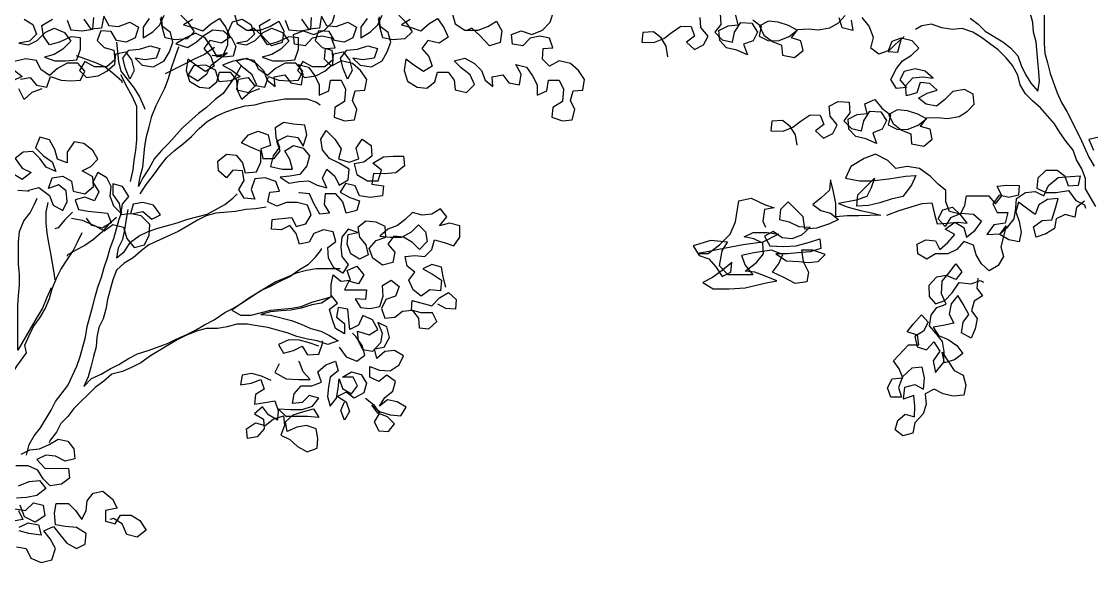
# Model space of a CAD drawing. Header units: inches. Extents: x 350994 to 353538, y 1581369 to 1583842.
# Drawn here: x 351570.887 to 351572.866, y 1583547.97 to 1583549.028 of the extents above; entities that cross this region are included whole.
import ezdxf

# ---------------------------------------------------------------- set-up
doc = ezdxf.new("R2010")
doc.units = ezdxf.units.IN
doc.header["$MEASUREMENT"] = 0
doc.linetypes.add('1', pattern=[0])
doc.layers.add('FOREST', color=96, linetype='Continuous')
doc.layers.add('TREE', color=81, linetype='1')

# ---------------------------------------------------------------- blocks, each defined once
blk = doc.blocks.new('TREE_4')
at = {"color": 94}
for points in [[(696, 5814.8), (664.1, 5803.3), (638.1, 5780.2), (620.8, 5814.9)], [(626.6, 5846.7), (658.4, 5852.5), (678.6, 5826.4), (713.3, 5820.6), (724.9, 5855.3), (759.6, 5843.7), (791.4, 5840.8), (823.2, 5843.6), (837.7, 5872.5), (814.6, 5898.6), (779.9, 5898.6), (748.1, 5881.3), (722, 5858.2), (693.1, 5878.4), (678.7, 5907.4), (644, 5913.2), (606.4, 5904.5)], [(606.4, 5875.6), (632.4, 5855.4), (600.6, 5840.9)], [(638.3, 6043.3), (667.2, 6025.9), (678.8, 5994.1), (655.6, 5971), (620.9, 5965.2), (652.7, 5959.4), (681.6, 5973.9), (707.7, 5999.9), (736.6, 6014.3), (771.3, 5999.8), (791.5, 5970.9), (765.5, 5944.9), (736.5, 5927.6), (704.7, 5918.9), (739.4, 5907.3), (774.1, 5907.3), (811.7, 5910.1), (823.3, 5944.8), (823.3, 5982.4), (791.5, 5985.3), (753.9, 5968), (722.1, 5959.4), (701.9, 5988.3), (696.1, 6023), (730.9, 6043.2)], [(780, 6040.3), (791.5, 6008.5), (829.1, 6005.5), (863.8, 6011.3), (866.8, 6048.9)], [(898.6, 6048.8), (892.7, 6014.2), (858, 6011.3), (834.9, 6043.1)], [(898.6, 6054.6), (915.9, 6022.8), (947.7, 6019.9), (985.3, 6034.3), (1014.2, 6016.9), (1002.6, 5982.2), (973.7, 5967.8), (941.9, 5973.6), (924.5, 6002.6), (889.8, 6005.5), (878.3, 5973.7), (901.4, 5950.5), (933.2, 5941.8), (936, 5910), (910, 5886.9), (869.5, 5887), (837.7, 5904.3), (820.3, 5875.4), (843.4, 5852.3), (881, 5858), (910, 5872.5), (936, 5895.6), (938.9, 5930.3), (970.7, 5936), (991, 5910), (999.6, 5875.3), (985.1, 5846.4), (970.7, 5881.1), (962, 5915.8), (982.3, 5941.8), (1017, 5944.6), (1051.7, 5956.2), (1083.5, 5947.5), (1071.9, 5915.7), (1034.3, 5909.9), (1002.5, 5915.7), (1025.6, 5892.6), (1063.2, 5886.8), (1097.9, 5907), (1115.3, 5935.9), (1126.9, 5967.7), (1118.3, 5999.5), (1092.3, 6019.8), (1089.4, 6051.6)], [(1153, 6057.3), (1176.1, 6034.1), (1196.3, 6002.3), (1173.2, 5979.2), (1132.7, 5976.3), (1100.9, 5982.2), (1092.2, 6014), (1086.5, 6045.8)], [(1048.9, 6045.8), (1028.6, 6016.9), (1028.6, 5982.2), (1060.4, 6002.4), (1083.6, 6025.5), (1098.1, 6057.3)], [(1190.6, 6042.8), (1161.6, 6025.5), (1193.4, 6016.8), (1225.2, 6005.2), (1251.3, 6028.3), (1280.2, 6045.6), (1300.4, 6016.7), (1314.9, 5984.9), (1285.9, 5964.6), (1248.3, 5973.3), (1228.1, 5947.3), (1251.2, 5921.3), (1262.7, 5889.5), (1233.8, 5872.2), (1202, 5892.4), (1176, 5912.7), (1170.2, 5875.1), (1181.7, 5840.4), (1213.5, 5820.1), (1245.3, 5817.2), (1271.3, 5837.4), (1280, 5869.2), (1314.7, 5869.2), (1335, 5843.2), (1337.8, 5811.4), (1375.4, 5802.6), (1401.4, 5828.6), (1387, 5860.5), (1358.1, 5883.6), (1335, 5906.8), (1369.7, 5915.4), (1401.5, 5898), (1424.6, 5874.9), (1436.2, 5843.1), (1462.2, 5822.8), (1459.3, 5854.6), (1494, 5860.4), (1514.2, 5834.3), (1548.9, 5828.5), (1554.7, 5863.2), (1537.4, 5895), (1572.1, 5886.3), (1592.3, 5857.4), (1606.7, 5828.5), (1606.7, 5793.8), (1638.5, 5808.2), (1644.3, 5842.9), (1679, 5842.8), (1693.5, 5813.9), (1690.5, 5773.4), (1658.7, 5753.2), (1655.8, 5721.4), (1690.5, 5709.8), (1722.3, 5712.7), (1731, 5747.4), (1716.6, 5776.3), (1725.3, 5808.1), (1757.1, 5811), (1762.9, 5845.7), (1742.7, 5874.6), (1716.7, 5897.7), (1679.1, 5906.5), (1647.3, 5889.1), (1624.2, 5912.3), (1627.1, 5947), (1658.9, 5949.8), (1647.3, 5981.7), (1615.5, 5987.5), (1583.7, 5981.7), (1560.6, 5955.7), (1525.9, 5961.5), (1523, 5993.3), (1554.8, 6004.9), (1589.5, 5993.3), (1624.2, 6007.7), (1650.3, 6033.7), (1661.9, 6071.3)], [(1329.4, 6060), (1338, 6028.2), (1369.8, 6007.9), (1413.2, 6007.9), (1445, 6019.4), (1473.9, 6036.7), (1491.2, 6004.9), (1485.4, 5967.3), (1450.7, 5955.8), (1418.9, 5990.5), (1392.9, 6013.7), (1372.7, 6005)], [(1411.3, 5814.8), (1379.5, 5803.3), (1353.4, 5780.2), (1336.1, 5814.9), (1341.9, 5846.7), (1373.7, 5852.5), (1393.9, 5826.4), (1428.6, 5820.6), (1440.2, 5855.3), (1474.9, 5843.7), (1506.7, 5840.8), (1538.5, 5843.6), (1553, 5872.5), (1529.9, 5898.6), (1495.2, 5898.6), (1463.4, 5881.3), (1437.3, 5858.2), (1408.4, 5878.4), (1394, 5907.4), (1359.3, 5913.2), (1321.7, 5904.5), (1289.9, 5893), (1321.7, 5875.6), (1347.7, 5855.4), (1315.9, 5840.9), (1278.3, 5838.1), (1266.8, 5875.7), (1235, 5893.1), (1194.5, 5890.2), (1177.1, 5861.3), (1208.9, 5841), (1237.8, 5864.1), (1252.3, 5893), (1304.4, 5933.5), (1272.6, 5919), (1255.3, 5948), (1232.2, 5982.7), (1200.4, 5997.2), (1168.6, 5982.7), (1136.7, 5962.5), (1174.3, 5950.9), (1203.2, 5968.3), (1229.3, 5991.4), (1258.2, 6008.7), (1292.9, 6005.8), (1318.9, 5982.6), (1333.3, 5953.7), (1324.6, 5921.9), (1292.8, 5919), (1255.2, 5924.8), (1292.8, 5927.7), (1307.3, 5959.5), (1307.4, 6000), (1321.8, 6034.7), (1353.7, 6043.3), (1382.6, 6025.9), (1394.1, 5994.1), (1370.9, 5971), (1336.2, 5965.2), (1368, 5959.4), (1397, 5973.9), (1423, 5999.9), (1451.9, 6014.3), (1486.6, 5999.8), (1506.8, 5970.9), (1480.8, 5944.9), (1451.9, 5927.6), (1420, 5918.9), (1454.7, 5907.3), (1489.4, 5907.3), (1527, 5910.1), (1538.6, 5944.8), (1538.6, 5982.4), (1506.8, 5985.3), (1469.2, 5968), (1437.4, 5959.4), (1417.2, 5988.3), (1411.5, 6023), (1446.2, 6043.2)], [(1495.3, 6040.3), (1506.9, 6008.5), (1544.5, 6005.5), (1579.2, 6011.3), (1582.1, 6048.9)], [(1613.9, 6048.8), (1608.1, 6014.2), (1573.4, 6011.3), (1550.3, 6043.1)], [(1613.9, 6054.6), (1631.2, 6022.8), (1663, 6019.9), (1700.6, 6034.3), (1729.5, 6016.9), (1717.9, 5982.2), (1689, 5967.8), (1657.2, 5973.6), (1639.9, 6002.6), (1605.2, 6005.5), (1593.6, 5973.7), (1616.7, 5950.5), (1648.5, 5941.8), (1651.3, 5910), (1625.3, 5886.9), (1584.8, 5887), (1553, 5904.3), (1535.7, 5875.4), (1558.8, 5852.3), (1596.4, 5858), (1625.3, 5872.5), (1651.3, 5895.6), (1654.3, 5930.3), (1686.1, 5936), (1706.3, 5910), (1714.9, 5875.3), (1700.4, 5846.4), (1686, 5881.1), (1677.4, 5915.8), (1697.6, 5941.8), (1732.3, 5944.6), (1767, 5956.2), (1798.8, 5947.5), (1787.2, 5915.7), (1749.6, 5909.9), (1717.8, 5915.7), (1741, 5892.6), (1778.5, 5886.8), (1813.3, 5907), (1830.6, 5935.9), (1842.2, 5967.7), (1833.6, 5999.5), (1807.6, 6019.8), (1804.7, 6051.6)], [(1868.3, 6057.3), (1891.4, 6034.1), (1911.6, 6002.3), (1888.5, 5979.2), (1848, 5976.3), (1816.2, 5982.2), (1807.6, 6014), (1801.8, 6045.8)], [(1764.2, 6045.8), (1744, 6016.9), (1743.9, 5982.2), (1775.8, 6002.4), (1798.9, 6025.5), (1813.4, 6057.3)], [(1905.9, 6042.8), (1877, 6025.5), (1908.8, 6016.8), (1940.6, 6005.2), (1966.6, 6028.3), (1995.5, 6045.6), (2015.7, 6016.7), (2030.2, 5984.9), (2001.2, 5964.6), (1963.7, 5973.3), (1943.4, 5947.3), (1966.5, 5921.3), (1978, 5889.5), (1949.1, 5872.2), (1917.3, 5892.4), (1891.3, 5912.7), (1885.5, 5875.1), (1897, 5840.4), (1928.8, 5820.1), (1960.6, 5817.2), (1986.7, 5837.4), (1995.4, 5869.2), (2030.1, 5869.2), (2050.3, 5843.2), (2053.1, 5811.4), (2090.7, 5802.6), (2116.8, 5828.6), (2102.3, 5860.5), (2073.4, 5883.6), (2050.3, 5906.8), (2085, 5915.4), (2116.8, 5898), (2139.9, 5874.9), (2151.5, 5843.1), (2177.5, 5822.8), (2174.6, 5854.6), (2209.3, 5860.4), (2229.5, 5834.3), (2264.2, 5828.5), (2270, 5863.2), (2252.7, 5895), (2287.4, 5886.3), (2307.6, 5857.4), (2322, 5828.5), (2322, 5793.8), (2353.8, 5808.2), (2359.6, 5842.9), (2394.3, 5842.8), (2408.8, 5813.9), (2405.8, 5773.4), (2374, 5753.2), (2371.1, 5721.4), (2405.8, 5709.8), (2437.6, 5712.7), (2446.3, 5747.4), (2431.9, 5776.3), (2440.6, 5808.1), (2472.4, 5811), (2478.2, 5845.7), (2458, 5874.6), (2432, 5897.7), (2394.4, 5906.5), (2362.6, 5889.1), (2339.5, 5912.3), (2342.4, 5947), (2374.2, 5949.8), (2362.7, 5981.7), (2330.9, 5987.5), (2299.1, 5981.7), (2275.9, 5955.7), (2241.2, 5961.5), (2238.4, 5993.3), (2270.2, 6004.9), (2304.9, 5993.3), (2339.6, 6007.7), (2365.6, 6033.7), (2377.2, 6071.3)], [(2044.7, 6060), (2053.3, 6028.2), (2085.1, 6007.9), (2128.5, 6007.9), (2160.3, 6019.4), (2189.2, 6036.7), (2206.6, 6004.9), (2200.7, 5967.3), (2166, 5955.8), (2134.3, 5990.5), (2108.3, 6013.7), (2088, 6005)], [(941.9, 5967.8), (947.6, 5904.2), (956.2, 5872.4), (976.4, 5846.4), (999.5, 5817.4), (1016.9, 5788.5), (1031.3, 5756.7), (1034.2, 5748)], [(1352.4, 5892.3), (1332.1, 5857.6), (1291.6, 5799.8), (1265.5, 5779.6), (1236.6, 5753.6), (1210.5, 5733.4), (1158.4, 5687.2), (1112.1, 5635.2), (1089, 5612.1), (1065.8, 5586.1), (1048.5, 5554.3), (1028.2, 5522.5), (1013.7, 5493.6), (1019.5, 5525.4), (1028.2, 5557.2), (1034.1, 5626.6), (1039.9, 5658.4), (1048.6, 5690.2), (1057.3, 5724.9), (1071.8, 5759.6), (1100.7, 5817.4), (1112.3, 5849.1), (1121, 5880.9), (1132.6, 5915.6), (1144.2, 5947.4), (1147.1, 5953.2)], [(1262.8, 5950.2), (1230.9, 5927.1), (1196.2, 5912.7), (1164.4, 5895.4), (1100.8, 5863.6)], [(808.8, 5924.6), (872.4, 5901.4), (904.2, 5886.9), (933.1, 5863.8), (959.1, 5840.6), (959.1, 5834.8)], [(987.7, 5511), (996.4, 5548.6), (999.3, 5580.4), (1005.1, 5612.2), (1008.1, 5646.9), (1008.2, 5756.7), (993.7, 5788.5), (976.4, 5820.4), (956.2, 5860.9)], [(-701, 5307.2), (-675, 5287), (-651.9, 5263.8), (-594.1, 5229.1), (-568.1, 5208.8), (-545, 5182.8), (-533.5, 5151), (-519, 5122), (-501.7, 5093.1), (-478.6, 5067.1), (-472.8, 5098.9), (-475.6, 5130.7), (-478.5, 5165.4), (-484.2, 5229), (-492.9, 5260.8), (-495.7, 5292.6), (-504.4, 5324.4)], [(-301.6, 5746.4), (-324.8, 5717.5), (-347.9, 5685.7), (-368.2, 5653.9), (-388.5, 5627.9), (-408.7, 5599), (-423.2, 5567.2), (-431.9, 5535.4), (-434.8, 5500.7), (-440.6, 5466), (-446.5, 5434.2), (-452.3, 5399.5), (-455.2, 5364.8), (-458.1, 5333), (-458.2, 5223.2), (-455.4, 5191.4), (-446.7, 5159.6), (-438.1, 5124.8), (-415, 5061.2), (-400.6, 5029.4), (-383.2, 5000.5), (-340, 4913.7), (-311.1, 4850.1), (-293.8, 4821.1)], [(1019.5, 5470.5), (1039.7, 5502.3), (1062.9, 5531.1), (1086.1, 5562.9), (1106.3, 5588.9), (1132.4, 5612), (1161.3, 5635.1), (1187.3, 5658.3), (1213.4, 5684.2), (1239.4, 5707.4), (1268.4, 5724.7), (1300.2, 5739.1), (1332, 5750.6), (1363.8, 5759.3), (1395.6, 5762.1), (1427.4, 5770.8), (1462.1, 5776.5), (1493.9, 5782.3), (1566.2, 5782.2), (1598, 5770.6), (1609.6, 5762)], [(2022.5, 5163.1), (2013.8, 5197.8), (2008.1, 5229.6), (1976.3, 5238.3), (1947.3, 5223.9), (1979.1, 5206.5), (2008, 5186.2), (2005.1, 5151.5), (1970.4, 5154.4), (1941.5, 5134.2), (1915.5, 5154.5), (1901.1, 5186.3), (1921.3, 5212.3), (1895.3, 5232.6), (1889.6, 5264.4), (1921.4, 5267.3), (1953.2, 5264.3), (1976.3, 5287.4), (1985, 5319.2), (2016.8, 5310.5), (2048.6, 5298.9), (2068.9, 5327.8), (2068.9, 5365.4), (2034.2, 5374.1), (2002.4, 5365.5), (2025.6, 5394.4), (2005.4, 5420.4), (1976.4, 5403.1), (1944.6, 5400.2), (1912.8, 5408.9), (1889.7, 5385.8), (1863.6, 5365.6), (1831.8, 5354.1), (1805.8, 5331), (1840.5, 5328), (1878.1, 5328), (1909.9, 5345.3), (1933, 5368.4), (1956.1, 5345.3), (1961.9, 5313.5), (1935.8, 5287.5), (1912.7, 5310.6), (1883.8, 5328), (1852, 5330.9), (1831.8, 5304.9), (1854.9, 5278.9), (1849.1, 5244.2), (1814.4, 5235.5), (1782.6, 5258.7), (1771, 5290.5), (1794.2, 5316.5), (1826, 5328.1), (1823.1, 5362.8), (1794.3, 5377.2), (1759.6, 5380.2), (1733.5, 5359.9), (1739.3, 5328.1), (1759.5, 5302.1), (1768.1, 5270.3), (1739.2, 5255.9), (1710.3, 5273.2), (1698.8, 5305), (1701.7, 5336.8), (1733.5, 5342.6), (1701.7, 5354.2), (1681.4, 5328.2), (1678.5, 5296.4), (1681.4, 5264.6), (1701.6, 5238.5), (1684.2, 5209.6), (1655.3, 5227), (1638, 5258.8), (1635.2, 5293.5), (1661.2, 5313.8), (1652.5, 5345.6), (1620.7, 5351.4), (1588.9, 5339.8), (1574.5, 5310.9), (1542.6, 5305.2), (1531.1, 5339.9), (1510.9, 5365.9), (1482, 5351.5), (1450.2, 5354.4), (1453.1, 5386.2), (1516.7, 5392), (1531.1, 5363), (1562.9, 5371.7), (1580.3, 5400.6), (1568.8, 5432.4), (1534.1, 5441.1), (1499.4, 5441.1), (1467.6, 5429.6), (1438.7, 5444.1), (1444.5, 5475.9), (1476.3, 5478.7), (1464.8, 5510.5), (1430.1, 5522.1), (1395.4, 5519.3), (1383.8, 5484.6), (1395.3, 5452.8), (1360.6, 5455.7), (1343.3, 5484.6), (1360.7, 5513.5), (1354.9, 5545.3), (1323.1, 5548.3), (1302.9, 5522.3), (1276.9, 5545.4), (1274, 5577.2), (1302.9, 5600.3), (1334.7, 5597.4), (1355, 5571.4), (1363.6, 5539.5), (1401.2, 5542.4), (1415.7, 5574.2), (1415.7, 5608.9), (1381, 5623.4), (1352.1, 5637.9), (1375.3, 5663.9), (1407.1, 5675.4), (1438.9, 5663.8), (1447.5, 5629.1), (1415.7, 5617.6), (1421.5, 5585.8), (1459.1, 5585.7), (1479.3, 5611.7), (1467.8, 5643.5), (1502.5, 5660.9), (1537.2, 5655), (1554.5, 5626.1), (1566.1, 5663.7), (1560.3, 5695.5), (1522.8, 5698.4), (1491, 5704.2), (1462, 5686.9), (1464.9, 5655.1), (1476.4, 5623.3), (1456.2, 5594.4), (1447.5, 5559.7), (1485, 5551), (1519.7, 5551), (1511.1, 5582.8), (1493.8, 5611.7), (1522.7, 5629), (1554.5, 5620.3), (1574.7, 5594.3), (1566, 5562.5), (1542.9, 5533.6), (1511, 5527.8), (1479.2, 5525), (1508.1, 5504.7), (1539.9, 5510.5), (1571.7, 5513.3), (1600.6, 5498.9), (1632.4, 5490.1), (1618, 5522), (1632.5, 5550.9), (1658.5, 5527.7), (1672.9, 5498.8), (1701.9, 5516.1), (1704.8, 5550.8), (1673, 5571.1), (1641.2, 5585.6), (1618.1, 5614.5), (1612.3, 5649.2), (1629.7, 5678.1), (1658.6, 5649.1), (1678.8, 5617.3), (1670.1, 5585.5), (1704.8, 5573.9), (1736.6, 5585.5), (1728, 5620.2), (1748.2, 5649.1), (1777.1, 5628.8), (1780, 5594.1), (1754, 5573.9), (1722.1, 5568.1), (1730.8, 5533.4), (1765.5, 5513.2), (1800.2, 5513.1), (1811.8, 5547.8), (1782.9, 5571), (1817.6, 5591.2), (1849.4, 5594), (1884.1, 5594), (1886.9, 5562.2), (1858, 5539.1), (1820.4, 5536.2), (1785.7, 5536.3), (1779.9, 5501.6), (1817.5, 5495.8), (1814.6, 5464), (1774.1, 5458.2), (1739.4, 5464), (1725, 5495.8), (1693.2, 5504.5), (1675.8, 5475.7), (1707.6, 5458.3), (1739.4, 5446.7), (1730.7, 5414.9), (1696, 5406.2), (1684.4, 5443.8), (1661.3, 5469.9), (1626.6, 5469.9), (1623.7, 5435.2), (1641, 5406.3), (1609.2, 5403.4), (1589, 5438.1), (1574.6, 5470), (1542.8, 5472.9), (1539.9, 5472.9)], [(-1693, 5180.2), (-1698.6, 5214.5), (-1715.4, 5242.2), (-1740.7, 5261.6), (-1775.9, 5260), (-1779.2, 5227.8), (-1739, 5226.4), (-1706.5, 5240), (-1679.7, 5260.7), (-1650.5, 5279.9), (-1616.8, 5279.1), (-1605.6, 5248.1), (-1632.4, 5227.4), (-1606.1, 5204), (-1576, 5219.1), (-1561.5, 5247.6), (-1584.6, 5275.9), (-1587.8, 5308.7)], [(-1521.6, 5321.6), (-1519.9, 5286.3), (-1539.3, 5261), (-1514.6, 5235.1), (-1481.6, 5227.9), (-1474.4, 5260.9), (-1454.3, 5292.7), (-1418.1, 5290.4), (-1399, 5261.2), (-1413.5, 5232.8), (-1444.5, 5221.6), (-1432.4, 5186.6), (-1467.3, 5201.8), (-1500.4, 5209), (-1522.6, 5233.3), (-1525.8, 5266.1), (-1495.7, 5281.3), (-1462.9, 5284.5), (-1470.1, 5316.4)], [(-1414.4, 5301.7), (-1386.6, 5280.7), (-1393.8, 5247.7), (-1365.4, 5233.1), (-1331.7, 5232.4), (-1295.1, 5246.9), (-1268.4, 5267.6), (-1296.8, 5282.1), (-1330.8, 5293.3), (-1362.9, 5296.6), (-1393, 5281.4), (-1377.9, 5251.3), (-1350.1, 5230.3), (-1320.1, 5218.2), (-1316.9, 5185.4), (-1277.4, 5177.5), (-1249.1, 5200.7), (-1256.3, 5232.6), (-1287.8, 5242.3), (-1266.8, 5270), (-1231.6, 5271.7), (-1199.4, 5268.5), (-1161.1, 5275), (-1133.4, 5291.8), (-1111.5, 5315.6)], [(652.3, 5482.4), (687, 5491), (721.7, 5465), (733.2, 5433.1), (765, 5415.8), (779.5, 5444.7), (776.6, 5479.4), (750.6, 5499.6), (718.8, 5488.1), (730.4, 5522.8), (765.1, 5528.5), (794, 5511.2), (799.7, 5479.3), (837.3, 5470.6), (866.2, 5493.7), (863.4, 5525.5), (828.7, 5545.8), (857.6, 5560.2), (880.8, 5583.4), (863.5, 5612.3), (834.6, 5635.4), (802.8, 5641.3), (779.6, 5606.6), (779.6, 5571.9), (747.8, 5583.5), (739.1, 5615.3), (721.8, 5647.1), (690, 5655.8), (675.5, 5621.1), (701.5, 5595.1), (730.4, 5574.8), (742, 5543), (710.2, 5557.5), (690, 5586.4), (666.9, 5609.6), (635, 5606.7), (609, 5586.5), (632.1, 5554.7), (661, 5540.2), (632.1, 5517.1), (603.2, 5534.5)], [(617.6, 5482.4), (649.4, 5479.5), (655.2, 5479.5)], [(793.9, 5389.7), (828.6, 5383.9), (869, 5366.5), (900.8, 5349.1), (929.7, 5369.4), (964.4, 5360.7), (976, 5323.1), (999.1, 5294.1), (1033.8, 5302.8), (1048.3, 5334.6), (1051.2, 5369.2), (1022.3, 5398.2), (990.5, 5404), (1028.1, 5412.6), (1057, 5386.6), (1085.9, 5401), (1062.8, 5432.8), (1028.1, 5441.5), (996.3, 5435.8), (987.6, 5404), (955.8, 5401.1), (961.6, 5435.8), (981.9, 5461.8), (961.7, 5493.7), (929.9, 5502.4), (929.8, 5467.7), (950, 5438.7), (955.8, 5406.9), (932.7, 5430.1), (921.2, 5461.9), (924.1, 5493.7), (909.6, 5522.6), (880.7, 5540), (863.4, 5508.2), (883.6, 5476.4), (869.1, 5447.5), (837.3, 5459.1), (805.5, 5450.4), (817, 5418.6), (848.8, 5412.8), (912.4, 5407), (924, 5375.1), (895, 5357.8), (860.4, 5366.5), (843, 5389.7)], [(727.2, 5161.4), (712.7, 5129.6), (698.2, 5094.9), (680.8, 5066), (617.1, 4956.2), (617.2, 5034.3), (617.2, 5103.6), (620.2, 5135.4), (623.1, 5170.1), (623.1, 5204.8), (620.3, 5239.5), (620.3, 5311.8), (623.2, 5346.5), (637.7, 5381.2), (658, 5407.2), (672.5, 5436.1), (681.2, 5456.3)], [(978.9, 5418.5), (973.1, 5386.7), (967.3, 5352), (961.5, 5320.2), (947, 5291.3), (941.2, 5259.5), (967.2, 5279.7), (987.5, 5311.5), (1016.4, 5331.7), (1045.4, 5346.1), (1077.2, 5357.7), (1140.8, 5374.9), (1175.5, 5386.5), (1239.1, 5403.8), (1268.1, 5418.2), (1297, 5435.5), (1323, 5455.7), (1337.5, 5470.2)], [(715.9, 5441.8), (710, 5410), (710, 5375.3), (712.9, 5340.6), (718.6, 5308.8), (724.4, 5274.1), (735.9, 5210.5), (738.8, 5187.4)], [(1432.9, 5426.7), (1398.2, 5421), (1366.4, 5418.1), (1331.7, 5412.4), (1268.1, 5406.6), (1236.2, 5398), (1207.3, 5383.6), (1178.4, 5366.2), (1143.7, 5346), (1048.2, 5302.7), (1022.2, 5282.5), (996.1, 5259.4), (967.2, 5242.1), (941.2, 5219), (929.6, 5187.2), (912.2, 5123.6), (906.4, 5091.8), (897.7, 5060), (883.2, 5031.1), (877.4, 4999.3), (874.4, 4967.5), (865.7, 4935.7), (857, 4901), (848.3, 4869.2), (833.8, 4837.4), (859.9, 4863.4), (891.7, 4877.9), (920.6, 4895.2), (949.6, 4909.6), (981.4, 4929.8), (1010.3, 4944.3), (1045, 4955.8), (1108.6, 4978.9), (1137.6, 4993.3), (1172.3, 5007.7), (1201.2, 5022.2), (1230.1, 5039.5), (1262, 5056.8), (1296.7, 5079.9), (1325.6, 5094.3), (1354.5, 5111.6), (1383.5, 5131.9), (1415.3, 5152.1), (1447.1, 5166.5), (1478.9, 5183.8), (1510.7, 5198.2), (1542.6, 5221.3), (1571.5, 5238.7), (1594.6, 5261.8), (1614.9, 5287.8), (1614.9, 5290.7)], [(-1269.1, 4889.2), (-1274.7, 4923.6), (-1291.5, 4951.3), (-1316.8, 4970.7), (-1352.1, 4969), (-1355.3, 4936.9), (-1315.1, 4935.4), (-1282.6, 4949.1), (-1255.8, 4969.8), (-1226.6, 4988.9), (-1192.9, 4988.2), (-1181.7, 4957.2), (-1208.5, 4936.4), (-1182.2, 4913), (-1152.1, 4928.2), (-1137.6, 4956.6), (-1160.7, 4984.9), (-1163.9, 5017.8), (-1133.8, 5032.9), (-1097.7, 5030.6), (-1096, 4995.4), (-1115.4, 4970), (-1090.7, 4944.1), (-1057.7, 4936.9), (-1050.5, 4970), (-1030.4, 5001.8), (-994.2, 4999.5), (-975.1, 4970.2), (-989.6, 4941.8), (-1020.6, 4930.6), (-1008.5, 4895.6), (-1043.4, 4910.8), (-1076.5, 4918), (-1098.7, 4942.3), (-1101.9, 4975.2), (-1071.8, 4990.3), (-1039, 4993.5), (-1046.2, 5025.5), (-1013.7, 5039.1), (-990.5, 5010.8), (-962.7, 4989.8), (-969.9, 4956.7), (-941.5, 4942.2), (-907.8, 4941.4), (-871.3, 4955.9), (-844.5, 4976.7), (-872.9, 4991.2), (-906.9, 5002.4), (-939, 5005.6), (-969.2, 4990.4), (-954, 4960.3), (-926.2, 4939.4), (-896.2, 4927.3), (-893, 4894.4), (-853.5, 4886.6), (-825.2, 4909.7), (-832.4, 4941.7), (-863.9, 4951.3), (-842.9, 4979.1), (-807.7, 4980.8), (-775.5, 4977.5), (-737.2, 4984.1), (-709.5, 5000.8), (-687.6, 5024.6), (-690.9, 5057.4), (-719.3, 5072), (-757.6, 5065.4), (-785, 5038.3), (-811.8, 5017.6), (-844.9, 5024.8), (-870.2, 5044.2), (-842.5, 5060.9), (-809.1, 5070.6), (-832.9, 5092.4), (-865.1, 5095.7), (-876.3, 5061.7), (-909.7, 5052.1), (-912.9, 5084.9), (-889.5, 5111.1), (-856.7, 5114.3), (-822.1, 5109.6), (-848.3, 5133), (-881.4, 5140.2), (-917.3, 5132.1), (-931.8, 5103.7), (-909.6, 5079.3), (-942.4, 5076.1), (-961.5, 5105.3), (-942.4, 5141.1), (-922.9, 5166.4), (-893.7, 5185.6), (-869.4, 5207.9), (-891.7, 5232.2), (-927.2, 5240.9), (-958.2, 5229.8), (-970.3, 5199.8), (-1001.3, 5188.6), (-1026.6, 5208), (-1017.9, 5243.5), (-1032.4, 5280.1), (-1055.6, 5308.4)], [(-1091.5, 5300.3), (-1085.8, 5265.9), (-1121.3, 5274.7), (-1131, 5308.1)], [(645.7, 4612.1), (654.4, 4646.8), (671.8, 4675.7), (692, 4701.7), (726.8, 4759.5), (741.3, 4788.4), (781.8, 4840.4), (810.8, 4904), (822.4, 4935.8), (839.8, 4999.4), (845.6, 5034), (863, 5097.6), (871.7, 5132.3), (880.4, 5164.1), (892, 5195.9), (900.7, 5227.7), (912.3, 5259.5), (921, 5291.3), (932.6, 5323.1), (950, 5386.7), (958.7, 5409.8)], [(796.8, 5410), (770.7, 5384), (750.5, 5358), (738.9, 5355.1)], [(941.3, 5392.5), (915.3, 5369.4), (892.1, 5343.4), (866.1, 5320.3), (837.2, 5300.1), (808.2, 5285.6), (779.3, 5268.3), (779.3, 5265.4)], [(573.4, 4545.7), (573.4, 4615.1), (570.6, 4646.9), (564.8, 4681.6), (559.1, 4713.4), (559.1, 4782.8), (567.8, 4817.4), (596.8, 4875.2), (614.2, 4904.1), (646, 4947.5), (640.3, 4973.5), (654.7, 5005.3), (669.2, 5034.2), (689.5, 5063.1), (706.9, 5092), (721.3, 5126.7), (730.1, 5158.5), (744.5, 5193.2), (759, 5222.1), (779.3, 5253.8), (799.6, 5282.7), (814, 5311.6), (828.5, 5343.4)], [(-288.1, 4688.1), (-322.8, 4746), (-322.7, 4780.7), (-334.3, 4812.5), (-351.6, 4841.4), (-363.1, 4873.2), (-386.2, 4902.2), (-406.4, 4931.1), (-423.8, 4960), (-470, 5012.1), (-496, 5035.3), (-519.1, 5058.4), (-536.4, 5087.4), (-545, 5119.2), (-562.4, 5151), (-582.6, 5177), (-608.6, 5203.1), (-637.5, 5223.3), (-663.5, 5243.6), (-692.4, 5261), (-727.1, 5272.6), (-758.9, 5269.7), (-793.6, 5275.5), (-828.2, 5287.1), (-860.1, 5281.4), (-880.3, 5269.8)], [(-917.9, 5246.7), (-946.8, 5220.7), (-970, 5197.6), (-938.2, 5194.7), (-926.6, 5240.9)], [(1675.6, 5224.1), (1597.5, 5224.2), (1565.7, 5218.4), (1531, 5209.8), (1499.2, 5195.4), (1464.5, 5180.9), (1377.7, 5129), (1319.8, 5088.5), (1348.7, 5071.2), (1383.4, 5071.1), (1447, 5088.4), (1516.4, 5094.1), (1548.2, 5099.9), (1582.9, 5114.3), (1646.6, 5131.6), (1614.7, 5111.4), (1582.9, 5105.7), (1548.2, 5094.1), (1513.5, 5088.4), (1481.7, 5085.5), (1447, 5082.6), (1415.2, 5074), (1447, 5071.1), (1516.4, 5053.7), (1548.2, 5042.1), (1580, 5027.6), (1611.8, 5018.9), (1640.7, 5004.4), (1669.6, 4987), (1634.9, 4975.5), (1600.2, 4987.1), (1568.4, 4992.9), (1533.7, 5001.6), (1501.9, 5013.2), (1438.3, 5030.6), (1403.6, 5036.4), (1371.8, 5042.2), (1337.1, 5042.3), (1305.3, 5033.6), (1273.5, 5027.9), (1235.9, 5027.9), (1204.1, 5019.3), (1169.4, 5004.8), (1140.5, 4990.4), (1053.7, 4938.4), (1021.8, 4915.3), (992.9, 4900.9), (961.1, 4886.5), (926.4, 4877.8), (900.4, 4854.7), (871.4, 4834.5), (802, 4765.2), (781.7, 4739.2), (758.6, 4716.1), (744.1, 4687.2), (723.8, 4661.2), (720.9, 4652.5)], [(1759, 4799), (1785, 4778.7), (1805.2, 4749.8), (1787.9, 4720.9), (1802.3, 4692), (1834.1, 4689.1), (1854.4, 4715.1), (1831.3, 4738.2), (1799.5, 4749.8), (1779.2, 4775.9), (1805.2, 4755.6), (1839.9, 4744), (1874.6, 4741.1), (1892, 4770), (1863.1, 4787.4), (1831.3, 4793.2), (1805.3, 4772.9), (1822.6, 4801.8), (1848.7, 4822.1), (1857.4, 4853.9), (1828.5, 4874.1), (1802.4, 4853.9), (1773.5, 4868.4), (1773.6, 4903.1), (1805.4, 4891.5), (1840.1, 4888.6), (1869, 4908.8), (1883.5, 4937.7), (1854.6, 4955.1), (1822.8, 4952.2), (1796.7, 4929.1), (1788.1, 4960.9), (1819.9, 4966.7), (1837.3, 4998.4), (1828.6, 5033.1), (1799.7, 5047.6), (1814.2, 5012.9), (1808.3, 4981.1), (1782.3, 4952.2), (1750.5, 4958), (1736.1, 4987), (1733.2, 5018.8), (1770.8, 5007.2), (1799.7, 5024.5), (1782.4, 5056.3), (1750.6, 5070.8), (1736.1, 5039), (1707.2, 5024.6), (1704.3, 5056.4), (1701.5, 5091.1), (1669.7, 5096.9), (1663.9, 5065.1), (1689.9, 5044.8), (1689.8, 5010.1), (1660.9, 5027.5), (1649.4, 5059.3), (1640.7, 5091.1), (1666.8, 5111.4), (1646.6, 5137.4), (1646.6, 5172.1), (1652.4, 5203.9), (1678.4, 5183.6), (1710.2, 5186.5), (1698.7, 5218.3), (1730.5, 5232.7), (1753.6, 5203.8), (1736.2, 5174.9), (1704.4, 5183.6), (1690, 5154.7), (1762.2, 5154.6), (1759.3, 5122.8), (1724.6, 5125.8), (1742, 5096.8), (1773.8, 5093.9), (1805.6, 5099.7), (1817.2, 5134.3), (1814.3, 5169), (1843.2, 5186.4), (1869.2, 5166.1), (1857.6, 5134.3), (1825.8, 5122.8), (1811.3, 5093.9), (1822.9, 5062.1), (1854.7, 5064.9), (1880.7, 5085.1), (1912.5, 5088), (1932.7, 5062), (1935.6, 5030.2), (1967.4, 5027.2), (1993.5, 5050.3), (1979, 5079.3), (1941.4, 5079.3), (1909.6, 5088), (1912.6, 5119.8), (1976.2, 5102.4), (2002.2, 5128.4), (2031.1, 5145.7), (2057.1, 5122.6), (2054.2, 5090.8), (2022.4, 5093.7), (1996.4, 5108.2)], [(-241.6, 4925.2), (-311, 4907.9), (-296.6, 4873.2)], [(1605.9, 4969.7), (1574.1, 4981.3), (1542.4, 4990), (1507.7, 4990.1), (1472.9, 4975.6), (1490.3, 4946.7), (1522.1, 4955.4), (1551, 4969.8), (1568.3, 4940.9), (1605.9, 4943.7), (1617.5, 4978.4), (1617.5, 4987.1)], [(1672.4, 4966.8), (1695.5, 4935), (1730.2, 4920.5), (1756.3, 4940.7), (1747.6, 4972.5), (1727.4, 5001.4), (1715.9, 5013)], [(1449.7, 4857.1), (1417.9, 4871.6), (1386.1, 4880.3), (1354.3, 4874.6), (1348.5, 4842.8), (1383.2, 4848.5), (1415, 4860), (1426.6, 4828.2), (1397.6, 4810.9), (1394.7, 4779.1), (1429.4, 4784.9), (1461.2, 4790.6), (1472.7, 4758.8), (1469.8, 4727), (1440.9, 4744.4), (1420.7, 4770.4), (1394.7, 4747.3), (1423.6, 4729.9), (1426.4, 4698.1), (1403.3, 4672.1), (1371.5, 4666.4), (1368.6, 4698.2), (1397.5, 4718.4), (1429.3, 4709.7), (1455.4, 4729.9), (1490.1, 4741.4), (1492.9, 4709.6), (1481.3, 4677.8), (1510.2, 4663.3), (1536.2, 4640.2), (1568, 4622.8), (1599.9, 4634.4), (1602.8, 4666.2), (1597, 4698), (1565.2, 4709.6), (1533.4, 4703.8), (1501.6, 4689.4), (1495.8, 4721.2), (1521.9, 4744.3), (1556.6, 4755.8), (1588.4, 4764.5), (1605.7, 4735.5), (1568.1, 4738.5), (1498.8, 4738.5), (1472.8, 4764.6), (1513.2, 4761.6), (1550.8, 4761.6), (1585.5, 4773.1), (1605.8, 4799.2), (1574, 4807.9), (1550.8, 4784.7), (1519, 4781.9), (1524.8, 4813.7), (1548, 4839.7), (1582.7, 4839.7), (1614.5, 4851.2), (1603, 4885.9), (1629, 4909), (1660.8, 4920.5), (1669.5, 4888.7), (1643.4, 4868.5), (1637.6, 4836.7), (1634.7, 4804.9), (1643.3, 4773.1), (1663.6, 4799.1), (1669.4, 4830.9), (1672.3, 4862.7), (1683.9, 4830.9), (1712.8, 4813.5), (1733, 4839.5), (1718.6, 4868.4), (1683.9, 4868.5), (1712.8, 4885.8), (1744.6, 4877.1), (1762, 4848.2), (1753.3, 4816.4), (1721.4, 4799), (1695.4, 4819.3), (1666.5, 4804.9), (1695.4, 4787.5), (1706.9, 4755.7), (1689.6, 4726.8), (1678, 4758.6), (1689.6, 4787.5)], [(1475.8, 4912), (1461.3, 4883.1), (1498.9, 4862.9), (1539.3, 4859.9), (1576.9, 4859.9), (1553.8, 4885.9), (1542.3, 4917.8), (1539.4, 4920.6)], [(-974.3, 4660.3), (-933.8, 4674.7), (-858.6, 4697.7), (-826.8, 4700.6), (-818.2, 4663), (-809.5, 4631.2), (-777.7, 4634.1), (-743, 4636.9), (-711.2, 4634), (-734.3, 4662.9), (-769, 4671.6), (-780.5, 4703.5), (-780.5, 4741), (-806.5, 4761.3), (-832.5, 4787.4), (-867.2, 4813.4), (-907.7, 4819.2), (-945.3, 4813.5), (-971.2, 4839.5), (-1011.7, 4859.8), (-1049.3, 4845.4), (-1092.7, 4819.4), (-1110.1, 4781.8), (-1063.8, 4773.1), (-1026.2, 4773.1), (-968.4, 4778.8), (-913.5, 4787.4), (-878.8, 4790.3), (-893.3, 4758.5), (-922.2, 4720.9), (-959.8, 4712.3), (-997.4, 4700.8), (-1035, 4692.1), (-1072.6, 4689.3), (-1069.7, 4726.9), (-1014.7, 4781.7), (-1026.3, 4749.9), (-1040.7, 4721), (-1075.5, 4709.5), (-1133.3, 4698), (-1101.5, 4686.4), (-1061, 4674.8), (-1029.2, 4669), (-994.5, 4660.3), (-1066.8, 4657.5), (-1104.4, 4657.5), (-1142, 4654.6), (-1142, 4698), (-1150.6, 4741.4), (-1159.2, 4776.1), (-1162.2, 4741.4), (-1191.1, 4715.4), (-1217.1, 4695.2), (-1191.1, 4674.9), (-1159.3, 4666.2), (-1133.3, 4646), (-1162.3, 4631.5), (-1205.6, 4617.1), (-1243.2, 4614.2), (-1249, 4654.7), (-1298.1, 4703.9), (-1324.1, 4677.9), (-1327.1, 4646.1), (-1295.3, 4637.4), (-1263.5, 4622.9), (-1225.9, 4620), (-1254.8, 4594), (-1286.6, 4582.5), (-1318.4, 4585.4), (-1347.3, 4605.7), (-1376.3, 4591.2), (-1358.9, 4559.4), (-1312.7, 4556.5), (-1272.2, 4559.3), (-1228.8, 4570.9), (-1194.1, 4582.4), (-1191.3, 4550.6), (-1226, 4539.1), (-1266.4, 4536.2), (-1301.1, 4533.3), (-1338.7, 4533.4), (-1304, 4510.2), (-1263.6, 4507.3), (-1231.8, 4504.4), (-1200, 4507.2), (-1176.8, 4530.3), (-1217.3, 4544.8), (-1254.9, 4544.9), (-1249.1, 4507.3), (-1231.8, 4472.6), (-1237.6, 4440.8), (-1275.2, 4435), (-1312.8, 4455.3), (-1350.3, 4472.7), (-1330.1, 4498.7), (-1315.6, 4530.5), (-1353.2, 4545), (-1411, 4536.3), (-1451.5, 4527.7), (-1440, 4495.9), (-1414, 4464.1), (-1494.9, 4464.1), (-1523.8, 4493.1), (-1515.1, 4542.2), (-1497.7, 4571.1), (-1552.6, 4576.9), (-1610.5, 4559.6), (-1590.3, 4527.8), (-1558.5, 4516.2), (-1535.4, 4490.2), (-1515.2, 4458.4), (-1486.2, 4472.8), (-1483.3, 4504.6), (-1515.1, 4478.6), (-1547, 4455.5), (-1578.8, 4438.2), (-1544.1, 4417.9), (-1492.1, 4417.9), (-1440, 4420.7), (-1370.6, 4438), (-1335.9, 4443.7), (-1376.4, 4461.1), (-1408.2, 4472.7), (-1440, 4475.6), (-1402.4, 4504.5), (-1379.2, 4533.4), (-1382.1, 4568.1), (-1411, 4582.6), (-1442.8, 4588.4), (-1413.8, 4602.8), (-1367.6, 4602.8), (-1330, 4597), (-1382.1, 4571), (-1445.7, 4562.4), (-1509.3, 4550.9), (-1564.2, 4539.4), (-1596, 4533.6), (-1561.4, 4533.6), (-1523.7, 4562.5), (-1489, 4597.1), (-1471.6, 4637.6), (-1460, 4707), (-1419.5, 4715.6), (-1376.2, 4695.3), (-1344.4, 4683.7), (-1376.2, 4678), (-1382, 4640.4), (-1373.3, 4620.1)], [(-325.7, 4705.5), (-351.7, 4685.3), (-357.5, 4653.5), (-389.3, 4662.2), (-418.3, 4647.8), (-424.1, 4616), (-453, 4598.6), (-484.8, 4587.1), (-493.5, 4621.8), (-464.5, 4642), (-432.7, 4644.9), (-421.1, 4682.5), (-412.4, 4714.3), (-447.1, 4711.4), (-476, 4694.1), (-487.6, 4662.3), (-516.5, 4682.6), (-542.5, 4702.8), (-551.2, 4671), (-539.7, 4639.2), (-534, 4604.5), (-539.8, 4572.7), (-574.5, 4578.5), (-603.4, 4595.9), (-583.1, 4624.8), (-600.5, 4555.4), (-591.9, 4523.6), (-609.2, 4494.7), (-638.2, 4477.4), (-664.2, 4500.5), (-681.5, 4529.5), (-690.1, 4561.3), (-721.9, 4572.9), (-745.1, 4546.9), (-774, 4532.4), (-814.5, 4532.5), (-843.4, 4515.2), (-872.3, 4532.5), (-875.2, 4564.3), (-846.2, 4578.8), (-814.4, 4575.8), (-800, 4546.9), (-774, 4570), (-750.8, 4596), (-782.6, 4613.4), (-750.8, 4636.5), (-721.9, 4619.1), (-713.2, 4587.3), (-684.3, 4610.4), (-664, 4639.3), (-690, 4662.5), (-730.5, 4665.4), (-765.2, 4651), (-782.6, 4622.1), (-805.7, 4648.1), (-791.2, 4677), (-759.4, 4685.7), (-733.4, 4662.5), (-718.9, 4691.4), (-713.1, 4723.2), (-640.8, 4723.1), (-617.7, 4697.1), (-597.5, 4723.1), (-611.9, 4754.9), (-580.1, 4757.8), (-539.6, 4757.7), (-542.5, 4725.9), (-574.3, 4717.3), (-606.1, 4726), (-626.4, 4697.1), (-612, 4668.2), (-577.3, 4668.2), (-586, 4633.5), (-623.6, 4627.7), (-646.7, 4595.9), (-603.4, 4598.8), (-577.3, 4621.9), (-557, 4647.9), (-551.2, 4682.6), (-548.3, 4714.4), (-519.4, 4734.6), (-487.6, 4737.5), (-458.7, 4723), (-444.2, 4757.7), (-412.4, 4783.7), (-371.9, 4786.5), (-340.1, 4789.4), (-345.9, 4757.6), (-377.7, 4754.7), (-389.2, 4786.5), (-415.2, 4806.8), (-452.8, 4806.8), (-478.9, 4780.8), (-481.8, 4749), (-452.9, 4734.5), (-418.2, 4734.5), (-377.7, 4740.3), (-354.6, 4708.4), (-325.7, 4693.9), (-322.8, 4682.4)], [(628.4, 4615), (657.3, 4629.4), (689.1, 4632.3), (720.9, 4646.7), (749.8, 4664), (781.6, 4658.2), (801.9, 4632.2), (804.7, 4600.4), (772.9, 4591.7), (741.1, 4609.1), (709.3, 4612), (680.4, 4597.6), (706.4, 4568.7), (784.4, 4568.6), (787.3, 4536.8), (761.3, 4516.6), (723.7, 4510.8), (700.6, 4534), (683.2, 4562.9), (651.5, 4577.4), (611, 4577.4)], [(619.6, 4510.9), (654.3, 4525.3), (689, 4528.2), (709.2, 4502.2), (680.3, 4479.1), (645.6, 4473.3), (613.8, 4470.5)], [(608, 4435.8), (642.6, 4429.9), (668.7, 4455.9), (700.5, 4447.2), (706.2, 4412.5), (674.4, 4392.3), (639.7, 4409.7), (625.3, 4447.3)], [(619.5, 4430), (633.9, 4401), (602.1, 4395.3)], [(622.4, 4375), (651.3, 4389.5), (686, 4383.6), (694.6, 4348.9), (654.1, 4354.8), (622.3, 4363.5)], [(613.6, 4311.4), (645.4, 4305.6), (659.9, 4273.8), (694.5, 4259.3), (729.2, 4268), (740.8, 4305.5), (723.5, 4337.4), (703.3, 4363.4), (735.1, 4377.8), (755.3, 4351.8), (778.4, 4322.8), (810.2, 4305.5), (839.2, 4319.9), (842.1, 4354.6), (810.3, 4374.9), (772.7, 4377.8), (740.9, 4383.6), (738.1, 4421.2), (743.9, 4453), (784.3, 4452.9), (807.4, 4429.8), (827.7, 4400.9), (842.1, 4429.8), (845.1, 4461.6), (865.3, 4487.6), (897.1, 4493.3), (928.9, 4467.3), (943.3, 4438.3), (905.8, 4429.7), (905.7, 4395), (937.5, 4386.3), (954.9, 4415.2), (989.6, 4415.2), (1018.5, 4397.8), (1038.7, 4366), (1009.8, 4342.9), (975.1, 4351.6), (960.6, 4386.3), (931.8, 4403.7), (920.2, 4400.8)], [(-676.3, 4453.1), (-679.2, 4420.3), (-659.9, 4394.4), (-687.9, 4377), (-697, 4346), (-677.7, 4320.1), (-684.7, 4287.1), (-698, 4256), (-729.2, 4273.3), (-724.3, 4308.2), (-704.8, 4333.5), (-724.4, 4367.5), (-741.7, 4395.6), (-763.3, 4368.2), (-770.3, 4335.2), (-754.9, 4305.1), (-789.4, 4297.7), (-822, 4292.5), (-804.6, 4264.5), (-773.5, 4251.2), (-744.2, 4231.8), (-724.8, 4205.9), (-752.7, 4184.5), (-785.1, 4175.1), (-792.5, 4209.7), (-753.5, 4149.7), (-724.3, 4134.3), (-715, 4101.9), (-722, 4068.9), (-756.7, 4065.7), (-789.7, 4072.7), (-818.9, 4088), (-849, 4072.6), (-845.7, 4038), (-854.9, 4007), (-882.5, 3977.4), (-889.5, 3944.4), (-921.9, 3935.1), (-947.1, 3954.6), (-938, 3985.6), (-914.2, 4006.9), (-883.2, 3997.8), (-882.4, 4032.6), (-885.6, 4067.3), (-920, 4055.8), (-915.2, 4094.9), (-882.8, 4104.2), (-853.7, 4088.9), (-850.9, 4125.8), (-858.2, 4160.3), (-892.9, 4157), (-922.6, 4129.4), (-935.7, 4094.1), (-926.4, 4061.7), (-961.2, 4062.6), (-972.5, 4092.8), (-957.1, 4122), (-922.5, 4125.3), (-933.8, 4155.6), (-953.1, 4181.5), (-903.8, 4234.4), (-869, 4233.6), (-874.2, 4266.1), (-907.4, 4277.2), (-887.8, 4302.4), (-860.2, 4332.1), (-838.9, 4308.3), (-854.2, 4279.1), (-882.3, 4261.7), (-874.9, 4227.2), (-843.9, 4218.1), (-820.3, 4243.5), (-800.8, 4213.5), (-822.2, 4182), (-814.7, 4143.4), (-787.2, 4177.1), (-786.4, 4211.9), (-791.6, 4244.5), (-813.1, 4272.4), (-834.4, 4296.1), (-829.5, 4331.1), (-809.9, 4356.3), (-779.6, 4367.6), (-795.2, 4401.9), (-792.5, 4442.9), (-767, 4474.5), (-747.5, 4499.7), (-728.1, 4473.8), (-747.7, 4448.5), (-778.9, 4461.8), (-811.4, 4456.5), (-837, 4429), (-835.7, 4392.3), (-814.4, 4368.5), (-784.1, 4379.8), (-760.5, 4405.1), (-737.1, 4438.7), (-698.1, 4433.9), (-667.8, 4445.2), (-657.4, 4439.5)]]:
    blk.add_lwpolyline(points, dxfattribs=at)

msp = doc.modelspace()

# ---------------------------------------------------------------- hatches: boundary and pattern name
at = {"layer": 'FOREST', "lineweight": 5}
h = msp.add_hatch(dxfattribs=at)
h.set_pattern_fill('ANSI31', color=96, scale=50, style=0)
h.paths.add_polyline_path([(351604.9274, 1583347.98), (351663.0036, 1583522.9504), (351611.8779, 1583545.3594), (351490.2916, 1583598.0852), (351436.5696, 1583404.4646), (351529.745, 1583373.1705)])
h.paths.add_polyline_path([(351517.5086, 1583480.1397), (351575.3657, 1583480.1397), (351575.3657, 1583465.1397), (351517.5086, 1583465.1397)], flags=24)

# ---------------------------------------------------------------- block references
at = {"layer": 'TREE', "lineweight": 5, "xscale": 0.0005632341344607994, "yscale": 0.0005632341490127146, "zscale": 0.0005632341444477617}
for p in [(351573.036, 1583546.0453), (351570.5325, 1583545.6284)]:
    msp.add_blockref('TREE_4', p, dxfattribs=at)

doc.saveas('drawing.dxf')
